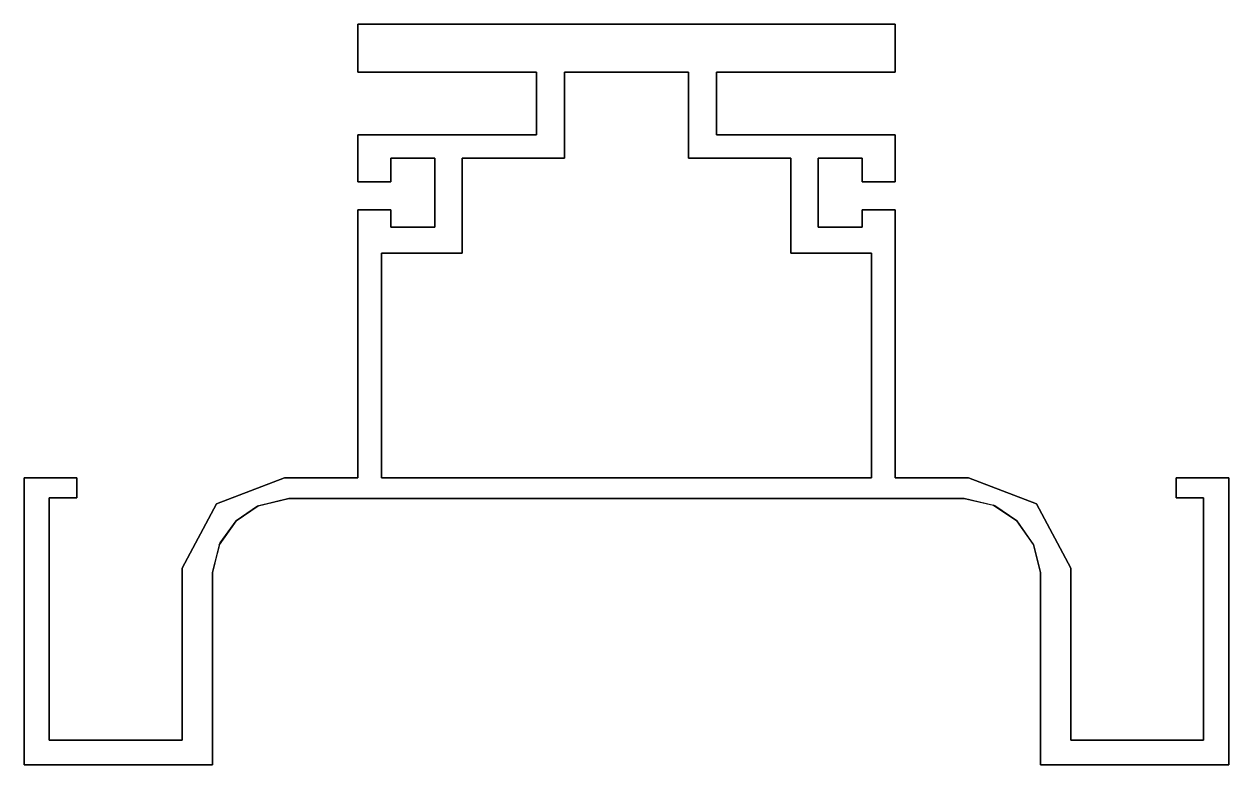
# Model space of a CAD drawing. Extents: x 0 to 66, y 0 to 40.6.
import ezdxf

# ---------------------------------------------------------------- set-up
doc = ezdxf.new("R2010")
doc.units = 0
doc.layers.get('0').update_dxf_attribs({"linetype": 'CONTINUOUS'})

msp = doc.modelspace()

# ---------------------------------------------------------------- linework, layer by layer
at = {"extrusion": (-1, 0, 1e-16)}
for p, q in [((12.784, 14.173, 50), (12.817, 14.188)), ((53.178, 14.189, 50), (53.095, 14.226)), ((11.624, 13.368), (11.624, 13.368, 50)), ((54.372, 13.368), (54.372, 13.368, 50)), ((10.694, 12.048, 50), (10.749, 12.165)), ((55.3, 12.054), (55.292, 12.072, 50))]:
    msp.add_line(p, q, dxfattribs=at)
for points in [[(47.71, 40.564, 50), (18.286, 40.564, 50), (18.286, 40.564), (47.71, 40.564)], [(18.286, 37.929, 50), (18.286, 40.564, 50), (18.286, 40.564), (18.286, 37.929)], [(47.71, 37.929, 50), (47.71, 40.564, 50), (47.71, 40.564), (47.71, 37.929)], [(28.071, 37.929, 50), (18.286, 37.929, 50), (18.286, 37.929), (28.071, 37.929)], [(28.071, 34.5, 50), (28.071, 37.929, 50), (28.071, 37.929), (28.071, 34.5)], [(36.387, 37.929, 50), (29.61, 37.929, 50), (29.61, 37.929), (36.387, 37.929)], [(29.61, 33.214, 50), (29.61, 37.929, 50), (29.61, 37.929), (29.61, 33.214)], [(36.387, 33.214, 50), (36.387, 37.929, 50), (36.387, 37.929), (36.387, 33.214)], [(37.926, 34.5, 50), (37.926, 37.929, 50), (37.926, 37.929), (37.926, 34.5)], [(47.71, 37.929, 50), (37.926, 37.929, 50), (37.926, 37.929), (47.71, 37.929)], [(28.071, 34.5, 50), (18.286, 34.5, 50), (18.286, 34.5), (28.071, 34.5)], [(18.286, 31.928, 50), (18.286, 34.5, 50), (18.286, 34.5), (18.286, 31.928)], [(47.71, 34.5, 50), (37.926, 34.5, 50), (37.926, 34.5), (47.71, 34.5)], [(47.71, 31.928, 50), (47.71, 34.5, 50), (47.71, 34.5), (47.71, 31.928)], [(20.089, 31.928, 50), (20.089, 33.214, 50), (20.089, 33.214), (20.089, 31.928)], [(22.492, 33.214, 50), (20.089, 33.214, 50), (20.089, 33.214), (22.492, 33.214)], [(22.492, 29.442, 50), (22.492, 33.214, 50), (22.492, 33.214), (22.492, 29.442)], [(29.61, 33.214, 50), (23.999, 33.214, 50), (23.999, 33.214), (29.61, 33.214)], [(23.999, 28.029, 50), (23.999, 33.214, 50), (23.999, 33.214), (23.999, 28.029)], [(41.998, 33.214, 50), (36.387, 33.214, 50), (36.387, 33.214), (41.998, 33.214)], [(41.998, 28.029, 50), (41.998, 33.214, 50), (41.998, 33.214), (41.998, 28.029)], [(43.505, 29.442, 50), (43.505, 33.214, 50), (43.505, 33.214), (43.505, 29.442)], [(45.908, 33.214, 50), (43.505, 33.214, 50), (43.505, 33.214), (45.908, 33.214)], [(45.908, 31.928, 50), (45.908, 33.214, 50), (45.908, 33.214), (45.908, 31.928)], [(20.089, 31.928, 50), (18.286, 31.928, 50), (18.286, 31.928), (20.089, 31.928)], [(47.71, 31.928, 50), (45.908, 31.928, 50), (45.908, 31.928), (47.71, 31.928)], [(20.089, 30.385, 50), (18.286, 30.385, 50), (18.286, 30.385), (20.089, 30.385)], [(18.286, 15.724, 50), (18.286, 30.385, 50), (18.286, 30.385), (18.286, 15.724)], [(20.089, 29.442, 50), (20.089, 30.385, 50), (20.089, 30.385), (20.089, 29.442)], [(47.71, 30.385, 50), (45.908, 30.385, 50), (45.908, 30.385), (47.71, 30.385)], [(45.908, 29.442, 50), (45.908, 30.385, 50), (45.908, 30.385), (45.908, 29.442)], [(47.71, 15.724, 50), (47.71, 30.385, 50), (47.71, 30.385), (47.71, 15.724)], [(22.492, 29.442, 50), (20.089, 29.442, 50), (20.089, 29.442), (22.492, 29.442)], [(45.908, 29.442, 50), (43.505, 29.442, 50), (43.505, 29.442), (45.908, 29.442)], [(23.999, 28.029, 50), (19.571, 28.029, 50), (19.571, 28.029), (23.999, 28.029)], [(19.571, 15.724, 50), (19.571, 28.029, 50), (19.571, 28.029), (19.571, 15.724)], [(46.426, 28.029, 50), (41.998, 28.029, 50), (41.998, 28.029), (46.426, 28.029)], [(46.426, 15.724, 50), (46.426, 28.029, 50), (46.426, 28.029), (46.426, 15.724)], [(0, 15.724, 50), (2.895, 15.724, 50), (2.895, 15.724), (0, 15.724)], [(0, 0, 50), (0, 15.724, 50), (0, 15.724), (0, 0)], [(2.895, 14.623, 50), (2.895, 15.724, 50), (2.895, 15.724), (2.895, 14.623)], [(10.538, 14.286, 50), (14.256, 15.724, 50), (14.256, 15.724), (10.538, 14.286)], [(14.256, 15.724, 50), (18.286, 15.724, 50), (18.286, 15.724), (14.256, 15.724)], [(46.426, 15.724, 50), (19.571, 15.724, 50), (19.571, 15.724), (46.426, 15.724)], [(51.74, 15.724, 50), (47.71, 15.724, 50), (47.71, 15.724), (51.74, 15.724)], [(55.459, 14.286, 50), (51.74, 15.724, 50), (51.74, 15.724), (55.459, 14.286)], [(65.996, 15.724), (65.996, 15.724, 50), (63.101, 15.724, 50), (63.101, 15.724)], [(63.101, 14.623, 50), (63.101, 15.724, 50), (63.101, 15.724), (63.101, 14.623)], [(65.996, 0), (65.996, 0, 50), (65.996, 15.724, 50), (65.996, 15.724)], [(1.382, 1.36, 50), (1.382, 14.623, 50), (1.382, 14.623), (1.382, 1.36)], [(1.382, 14.623, 50), (2.895, 14.623, 50), (2.895, 14.623), (1.382, 14.623)], [(14.504, 14.59, 50), (12.784, 14.173, 50), (12.817, 14.188), (14.504, 14.59)], [(14.504, 14.59, 50), (14.504, 14.59), (51.492, 14.59), (51.492, 14.59, 50)], [(53.178, 14.189, 50.005), (51.492, 14.59, 50), (51.492, 14.59), (53.095, 14.226)], [(64.614, 14.623, 50), (63.101, 14.623, 50), (63.101, 14.623), (64.614, 14.623)], [(64.614, 1.36, 50), (64.614, 14.623, 50), (64.614, 14.623), (64.614, 1.36)], [(8.664, 10.767, 50), (10.538, 14.286, 50), (10.538, 14.286), (8.664, 10.767)], [(12.784, 14.173, 50), (11.624, 13.368, 50), (11.624, 13.368), (12.817, 14.188, 0.001)], [(54.372, 13.368, 50), (53.178, 14.189, 50), (53.095, 14.226), (54.372, 13.368)], [(57.332, 10.767, 50), (55.459, 14.286, 50), (55.459, 14.286), (57.332, 10.767)], [(11.624, 13.368, 50), (10.694, 12.048, 50), (10.749, 12.165), (11.624, 13.368)], [(55.292, 12.072, 50), (54.372, 13.368, 50), (54.372, 13.368), (55.3, 12.054, 0.001)], [(10.694, 12.048, 50), (10.313, 10.528, 50), (10.313, 10.528), (10.749, 12.165)], [(55.684, 10.528, 50), (55.292, 12.072, 49.999), (55.3, 12.054), (55.684, 10.528)], [(8.664, 1.36, 50), (8.664, 10.767, 50), (8.664, 10.767), (8.664, 1.36)], [(57.332, 1.36, 50), (57.332, 10.767, 50), (57.332, 10.767), (57.332, 1.36)], [(10.313, 0, 50), (10.313, 10.528, 50), (10.313, 10.528), (10.313, 0)], [(55.684, 0, 50), (55.684, 10.528, 50), (55.684, 10.528), (55.684, 0)], [(1.382, 1.36, 50), (8.664, 1.36, 50), (8.664, 1.36), (1.382, 1.36)], [(64.614, 1.36, 50), (57.332, 1.36, 50), (57.332, 1.36), (64.614, 1.36)], [(0, 0, 50), (0, 0), (10.313, 0), (10.313, 0, 50)], [(65.996, 0, 50), (55.684, 0, 50), (55.684, 0), (65.996, 0)]]:
    msp.add_3dface(points)

doc.saveas('drawing.dxf')
